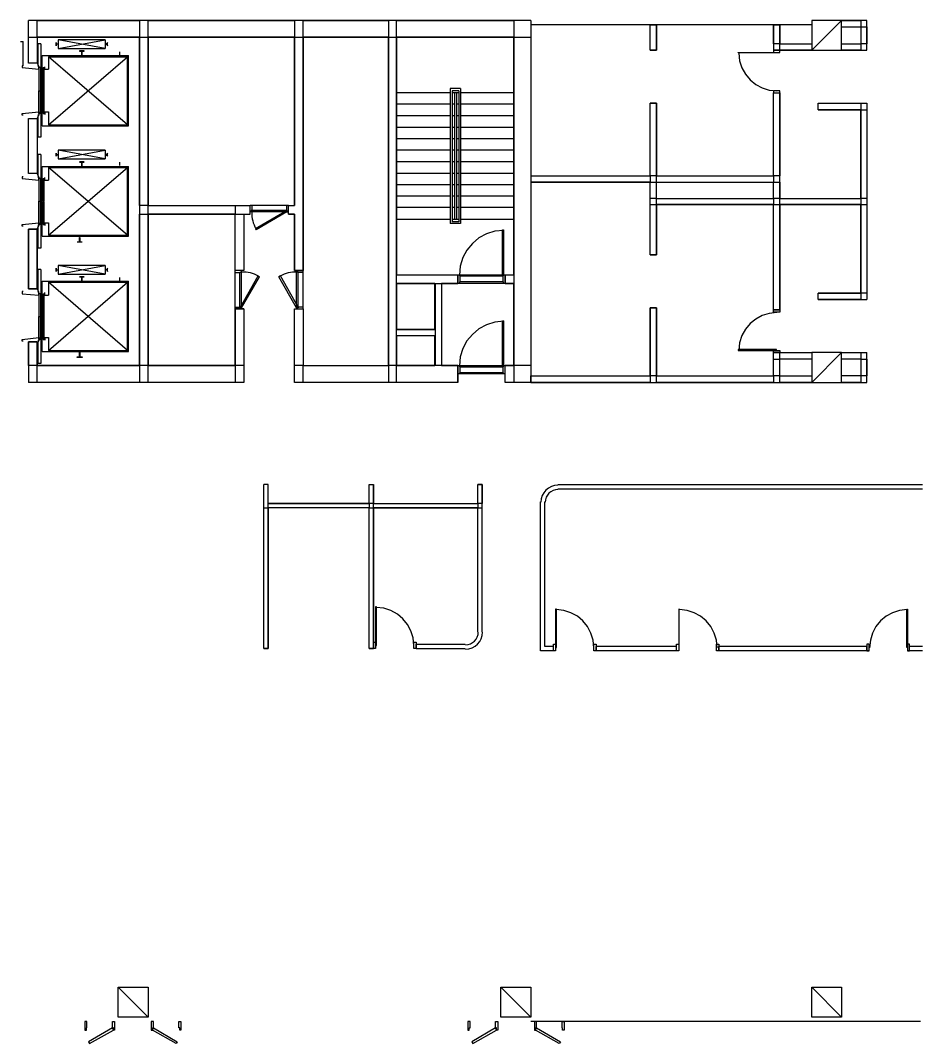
# Model space of a CAD drawing. Header units: millimetres. Extents: x -1062 to 473405, y -148599 to 38948.
# Drawn here: x 168830 to 190016, y -98599 to -74580 of the extents above; entities that cross this region are included whole.
import ezdxf

# ---------------------------------------------------------------- set-up
doc = ezdxf.new("R2010")
doc.units = ezdxf.units.MM
for name, color, linetype in [('COLUMN', 1, 'Continuous'), ('CORE_REF', 8, 'Continuous'), ('DOOR', 3, 'Continuous'), ('WALL', 7, 'Continuous'), ('WINDOW', 4, 'Continuous')]:
    doc.layers.add(name, color=color, linetype=linetype)

msp = doc.modelspace()

# ---------------------------------------------------------------- linework, layer by layer
at = {"layer": 'COLUMN'}
for p, q in [((187413.4, -75279), (188111.6, -74580.5)), ((188111.6, -74580.5), (187413.4, -74580.5)), ((187413.4, -74580.5), (187413.4, -75279)), ((188111.6, -75279), (188111.6, -74580.5)), ((187413.4, -75279), (188111.6, -75279)), ((187413.4, -83077.6), (188111.6, -82379.1)), ((188111.6, -82379.1), (187413.4, -82379.1)), ((187413.4, -82379.1), (187413.4, -83077.6)), ((188111.6, -83077.6), (188111.6, -82379.1)), ((187413.4, -83077.6), (188111.6, -83077.6)), ((171826.2, -97976.3), (171128, -97277.7)), ((171128, -97277.7), (171826.2, -97277.7)), ((171128, -97976.3), (171128, -97277.7)), ((171826.2, -97277.7), (171826.2, -97976.3)), ((180813, -97976.3), (180114.8, -97277.7)), ((180114.8, -97277.7), (180813, -97277.7)), ((180114.8, -97976.3), (180114.8, -97277.7)), ((180813, -97277.7), (180813, -97976.3)), ((188111.6, -97976.3), (187413.4, -97277.7)), ((187413.4, -97277.7), (188111.6, -97277.7)), ((187413.4, -97976.3), (187413.4, -97277.7)), ((188111.6, -97277.7), (188111.6, -97976.3)), ((171826.2, -97976.3), (171128, -97976.3)), ((180813, -97976.3), (180114.8, -97976.3)), ((188111.6, -97976.3), (187413.4, -97976.3))]:
    msp.add_line(p, q, dxfattribs=at)
at = {"layer": 'CORE_REF'}
for p, q in [((169312.9, -75126.6), (169224, -75126.6)), ((169249.4, -75634.7), (169249.4, -75126.6)), ((169312.9, -75126.6), (169312.9, -77323.9)), ((169668.3, -75177.4), (169668.3, -75101.2)), ((169668.3, -75101.2), (169668.3, -75126.6)), ((169668.3, -75126.6), (169693.7, -75126.6)), ((169693.7, -75139.3), (169668.3, -75139.3)), ((169668.3, -75139.3), (169668.3, -75177.4)), ((169693.7, -75126.6), (169719.1, -75126.6)), ((169719.1, -75139.3), (169693.7, -75139.3)), ((169719.1, -75240.9), (170823.4, -75037.7)), ((170823.4, -75037.7), (169719.1, -75037.7)), ((169719.1, -75037.7), (169719.1, -75240.9)), ((170823.4, -75240.9), (169719.1, -75037.7)), ((169719.1, -75126.6), (169719.1, -75139.3)), ((170823.4, -75037.7), (170823.4, -75240.9)), ((170848.8, -75126.6), (170823.4, -75126.6)), ((170823.4, -75126.6), (170823.4, -75139.3)), ((170823.4, -75139.3), (170848.8, -75139.3)), ((170861.5, -75126.6), (170848.8, -75126.6)), ((170848.8, -75139.3), (170861.5, -75139.3)), ((170874.2, -75101.2), (170861.5, -75126.6)), ((170861.5, -75139.3), (170874.2, -75177.4)), ((170874.2, -75177.4), (170874.2, -75101.2)), ((169338.3, -75406.1), (171369.2, -75406.1)), ((169338.3, -77057.2), (169338.3, -75406.1)), ((169719.1, -75240.9), (170823.4, -75240.9)), ((170328.3, -75291.7), (170214.1, -75291.7)), ((170214.1, -75291.7), (170214.1, -75304.4)), ((170214.1, -75304.4), (170264.9, -75304.4)), ((170264.9, -75304.4), (170264.9, -75342.5)), ((170264.9, -75342.5), (170264.9, -75406.1)), ((170264.9, -75406.1), (170277.6, -75406.1)), ((170277.6, -75342.5), (170277.6, -75304.4)), ((170277.6, -75304.4), (170328.3, -75304.4)), ((170277.6, -75406.1), (170277.6, -75342.5)), ((170328.3, -75304.4), (170328.3, -75291.7)), ((171153.4, -75317.1), (171153.4, -75393.3)), ((171369.2, -77057.2), (171369.2, -75406.1)), ((168894, -75647.4), (168868.6, -75647.4)), ((168868.6, -75647.4), (168868.6, -75685.5)), ((169224, -75583.9), (169262.1, -75660.1)), ((169490.6, -75431.5), (171343.8, -75431.5)), ((169490.6, -75431.5), (169490.6, -75723.6)), ((169490.6, -77031.8), (171343.8, -75431.5)), ((171343.8, -77031.8), (169490.6, -75431.5)), ((171343.8, -77031.8), (171343.8, -75431.5)), ((168868.6, -75685.5), (169262.1, -75723.6)), ((169262.1, -75660.1), (169236.7, -75660.1)), ((169262.1, -75723.6), (169262.1, -75660.1)), ((169262.1, -75685.5), (169262.1, -76231.6)), ((169300.2, -75685.5), (169262.1, -75685.5)), ((169300.2, -75685.5), (169300.2, -76231.6)), ((169363.7, -76231.6), (169363.7, -75685.5)), ((169363.7, -75685.5), (169389, -75685.5)), ((169389, -76231.6), (169389, -75685.5)), ((169401.7, -75723.6), (169401.7, -75672.8)), ((169401.7, -75723.6), (169490.6, -75723.6)), ((169262.1, -76765.1), (169262.1, -76231.6)), ((169262.1, -76231.6), (169300.2, -76231.6)), ((169300.2, -76765.1), (169300.2, -76231.6)), ((169363.7, -76765.1), (169363.7, -76231.6)), ((169363.7, -76231.6), (169389, -76231.6)), ((169389, -76765.1), (169389, -76231.6)), ((178921.7, -76282.4), (177665, -76282.4)), ((179162.8, -76180.8), (178921.7, -76180.8)), ((178921.7, -76180.8), (178921.7, -79343.5)), ((179124.8, -76231.6), (178972.4, -76231.6)), ((178972.4, -76231.6), (178972.4, -79305.3)), ((179124.8, -76282.4), (178972.4, -76282.4)), ((179023.2, -76282.4), (179023.2, -79254.5)), ((179074, -76282.4), (179074, -79254.5)), ((179124.8, -76282.4), (179112.1, -76282.4)), ((179124.8, -76231.6), (179124.8, -79305.3)), ((179162.8, -76180.8), (179162.8, -79343.5)), ((180419.5, -76282.4), (179162.8, -76282.4)), ((178921.7, -76549.2), (177665, -76549.2)), ((179023.2, -76549.2), (178972.4, -76549.2)), ((179124.8, -76549.2), (179074, -76549.2)), ((180419.5, -76549.2), (179162.8, -76549.2)), ((168868.6, -76765.1), (169262.1, -76727)), ((168868.6, -76803.2), (168868.6, -76765.1)), ((168894, -76803.2), (168868.6, -76803.2)), ((169224, -76879.4), (169262.1, -76803.2)), ((169262.1, -76803.2), (169236.7, -76803.2)), ((169249.4, -77323.9), (169249.4, -76815.9)), ((169262.1, -76727), (169262.1, -76803.2)), ((169300.2, -76765.1), (169262.1, -76765.1)), ((169363.7, -76765.1), (169389, -76765.1)), ((169401.7, -76727), (169401.7, -76790.5)), ((169401.7, -76727), (169490.6, -76727)), ((169490.6, -76727), (169490.6, -77031.8)), ((178921.7, -76815.9), (177665, -76815.9)), ((179023.2, -76815.9), (178972.4, -76815.9)), ((179124.8, -76815.9), (179074, -76815.9)), ((180419.5, -76815.9), (179162.8, -76815.9)), ((169338.3, -77057.2), (171369.2, -77057.2)), ((169490.6, -77031.8), (171343.8, -77031.8)), ((178921.7, -77095.3), (177665, -77095.3)), ((179023.2, -77095.3), (178972.4, -77095.3)), ((179124.8, -77095.3), (179074, -77095.3)), ((180419.5, -77095.3), (179162.8, -77095.3)), ((169312.9, -77323.9), (169224, -77323.9)), ((178921.7, -77362.1), (177665, -77362.1)), ((179023.2, -77362.1), (178972.4, -77362.1)), ((179124.8, -77362.1), (179074, -77362.1)), ((180419.5, -77362.1), (179162.8, -77362.1)), ((169312.9, -77730.4), (169224, -77730.4)), ((169249.4, -78238.4), (169249.4, -77730.4)), ((169312.9, -77730.4), (169312.9, -79927.7)), ((169668.3, -77768.5), (169668.3, -77692.3)), ((169668.3, -77692.3), (169668.3, -77730.4)), ((169668.3, -77730.4), (169693.7, -77730.4)), ((169693.7, -77743.1), (169668.3, -77743.1)), ((169668.3, -77743.1), (169668.3, -77768.5)), ((169693.7, -77730.4), (169719.1, -77730.4)), ((169719.1, -77743.1), (169693.7, -77743.1)), ((169719.1, -77832), (170823.4, -77628.8)), ((170823.4, -77628.8), (169719.1, -77628.8)), ((169719.1, -77628.8), (169719.1, -77832)), ((170823.4, -77832), (169719.1, -77628.8)), ((169719.1, -77730.4), (169719.1, -77743.1)), ((170823.4, -77628.8), (170823.4, -77832)), ((170848.8, -77730.4), (170823.4, -77730.4)), ((170823.4, -77730.4), (170823.4, -77743.1)), ((170823.4, -77743.1), (170848.8, -77743.1)), ((170861.5, -77730.4), (170848.8, -77730.4)), ((170848.8, -77743.1), (170861.5, -77743.1)), ((170874.2, -77692.3), (170861.5, -77730.4)), ((170861.5, -77743.1), (170874.2, -77768.5)), ((170874.2, -77768.5), (170874.2, -77692.3)), ((178921.7, -77628.8), (177665, -77628.8)), ((179023.2, -77628.8), (178972.4, -77628.8)), ((179124.8, -77628.8), (179074, -77628.8)), ((180419.5, -77628.8), (179162.8, -77628.8)), ((169338.3, -78009.8), (171369.2, -78009.8)), ((169338.3, -79648.3), (169338.3, -78009.8)), ((169490.6, -78035.2), (171343.8, -78035.2)), ((169490.6, -78035.2), (169490.6, -78327.3)), ((169490.6, -79622.9), (171343.8, -78035.2)), ((171343.8, -79622.9), (169490.6, -78035.2)), ((169719.1, -77832), (170823.4, -77832)), ((170328.3, -77895.5), (170214.1, -77895.5)), ((170214.1, -77908.2), (170264.9, -77908.2)), ((170264.9, -77908.2), (170264.9, -77946.3)), ((170264.9, -77946.3), (170264.9, -78009.8)), ((170264.9, -78009.8), (170277.6, -78009.8)), ((170277.6, -77946.3), (170277.6, -77908.2)), ((170277.6, -77908.2), (170328.3, -77908.2)), ((170277.6, -78009.8), (170277.6, -77946.3)), ((171153.4, -77908.2), (171153.4, -77984.4)), ((171343.8, -79622.9), (171343.8, -78035.2)), ((171369.2, -79648.3), (171369.2, -78009.8)), ((178921.7, -77895.5), (177665, -77895.5)), ((179023.2, -77895.5), (178972.4, -77895.5)), ((179124.8, -77895.5), (179074, -77895.5)), ((180419.5, -77895.5), (179162.8, -77895.5)), ((168894, -78251.1), (168868.6, -78251.1)), ((168868.6, -78251.1), (168868.6, -78289.2)), ((168868.6, -78289.2), (169262.1, -78327.3)), ((169224, -78174.9), (169262.1, -78263.8)), ((169262.1, -78263.8), (169236.7, -78263.8)), ((169262.1, -78327.3), (169262.1, -78263.8)), ((169262.1, -78289.2), (169262.1, -78822.7)), ((169300.2, -78289.2), (169262.1, -78289.2)), ((169300.2, -78289.2), (169300.2, -78822.7)), ((169363.7, -78822.7), (169363.7, -78289.2)), ((169363.7, -78289.2), (169389, -78289.2)), ((169389, -78822.7), (169389, -78289.2)), ((169401.7, -78327.3), (169401.7, -78263.8)), ((178921.7, -78174.9), (177665, -78174.9)), ((179023.2, -78174.9), (178972.4, -78174.9)), ((179124.8, -78174.9), (179074, -78174.9)), ((180419.5, -78174.9), (179162.8, -78174.9)), ((169401.7, -78327.3), (169490.6, -78327.3)), ((178921.7, -78441.7), (177665, -78441.7)), ((179023.2, -78441.7), (178972.4, -78441.7)), ((179124.8, -78441.7), (179074, -78441.7)), ((180419.5, -78441.7), (179162.8, -78441.7)), ((178921.7, -78708.4), (177665, -78708.4)), ((179023.2, -78708.4), (178972.4, -78708.4)), ((179124.8, -78708.4), (179074, -78708.4)), ((180419.5, -78708.4), (179162.8, -78708.4)), ((169262.1, -79368.9), (169262.1, -78822.7)), ((169262.1, -78822.7), (169300.2, -78822.7)), ((169300.2, -79368.9), (169300.2, -78822.7)), ((169389, -78822.7), (169363.7, -78822.7)), ((169363.7, -79368.9), (169363.7, -78835.4)), ((169389, -78835.4), (169363.7, -78835.4)), ((169389, -79368.9), (169389, -78835.4)), ((178921.7, -78975.1), (177665, -78975.1)), ((179023.2, -78975.1), (178972.4, -78975.1)), ((179124.8, -78975.1), (179074, -78975.1)), ((180419.5, -78975.1), (179162.8, -78975.1)), ((178921.7, -79254.5), (177665, -79254.5)), ((179023.2, -79254.5), (178972.4, -79254.5)), ((179124.8, -79254.5), (179023.2, -79254.5)), ((179124.8, -79254.5), (179112.1, -79254.5)), ((180419.5, -79254.5), (179162.8, -79254.5)), ((168868.6, -79368.9), (169262.1, -79330.8)), ((168868.6, -79407), (168868.6, -79368.9)), ((168894, -79407), (168868.6, -79407)), ((169224, -79483.2), (169262.1, -79394.3)), ((169262.1, -79394.3), (169236.7, -79394.3)), ((169249.4, -79927.7), (169249.4, -79419.7)), ((169262.1, -79330.8), (169262.1, -79394.3)), ((169300.2, -79368.9), (169262.1, -79368.9)), ((169363.7, -79368.9), (169389, -79368.9)), ((169401.7, -79330.8), (169401.7, -79394.3)), ((169401.7, -79330.8), (169490.6, -79330.8)), ((169490.6, -79330.8), (169490.6, -79622.9)), ((179162.8, -79343.5), (178921.7, -79343.5)), ((179124.8, -79305.3), (178972.4, -79305.3)), ((169338.3, -79648.3), (171369.2, -79648.3)), ((169490.6, -79622.9), (171343.8, -79622.9)), ((170214.1, -79737.2), (170214.1, -79673.7)), ((170214.1, -79673.7), (170226.8, -79673.7)), ((170214.1, -79775.3), (170214.1, -79737.2)), ((170226.8, -79673.7), (170226.8, -79737.2)), ((170226.8, -79737.2), (170226.8, -79775.3)), ((169312.9, -79927.7), (169224, -79927.7)), ((170163.3, -79775.3), (170214.1, -79775.3)), ((170277.6, -79788), (170163.3, -79788)), ((170226.8, -79775.3), (170277.6, -79775.3)), ((169312.9, -80423.1), (169224, -80423.1)), ((169249.4, -80943.8), (169249.4, -80423.1)), ((169312.9, -80423.1), (169312.9, -82633.1)), ((169668.3, -80473.9), (169668.3, -80397.7)), ((169668.3, -80397.7), (169668.3, -80423.1)), ((169668.3, -80423.1), (169668.3, -80435.8)), ((169668.3, -80435.8), (169693.7, -80435.8)), ((169668.3, -80435.8), (169668.3, -80473.9)), ((169693.7, -80435.8), (169719.1, -80435.8)), ((169719.1, -80537.4), (170823.4, -80334.2)), ((170823.4, -80334.2), (169719.1, -80334.2)), ((169719.1, -80334.2), (169719.1, -80537.4)), ((170823.4, -80537.4), (169719.1, -80334.2)), ((170823.4, -80334.2), (170823.4, -80537.4)), ((170848.8, -80435.8), (170823.4, -80435.8)), ((170861.5, -80435.8), (170848.8, -80435.8)), ((170874.2, -80397.7), (170861.5, -80423.1)), ((170861.5, -80423.1), (170861.5, -80435.8)), ((170861.5, -80435.8), (170874.2, -80473.9)), ((170874.2, -80473.9), (170874.2, -80397.7)), ((169719.1, -80537.4), (170823.4, -80537.4)), ((170214.1, -80600.9), (170264.9, -80600.9)), ((170328.3, -80600.9), (170214.1, -80600.9)), ((170264.9, -80600.9), (170264.9, -80613.6)), ((170264.9, -80613.6), (170264.9, -80639)), ((170264.9, -80639), (170264.9, -80651.7)), ((170264.9, -80651.7), (170264.9, -80702.5)), ((170277.6, -80613.6), (170277.6, -80600.9)), ((170277.6, -80600.9), (170328.3, -80600.9)), ((170277.6, -80639), (170277.6, -80613.6)), ((170277.6, -80651.7), (170277.6, -80639)), ((170277.6, -80702.5), (170277.6, -80651.7)), ((171153.4, -80613.6), (171153.4, -80689.8)), ((169224, -80880.3), (169262.1, -80956.5)), ((169338.3, -80702.5), (171369.2, -80702.5)), ((169338.3, -82353.7), (169338.3, -80702.5)), ((169490.6, -80727.9), (171343.8, -80727.9)), ((169490.6, -80727.9), (169490.6, -81032.7)), ((169490.6, -82328.3), (171343.8, -80727.9)), ((171343.8, -82328.3), (169490.6, -80727.9)), ((170264.9, -80702.5), (170264.9, -80715.2)), ((170264.9, -80715.2), (170277.6, -80715.2)), ((170277.6, -80715.2), (170277.6, -80702.5)), ((171343.8, -82328.3), (171343.8, -80727.9)), ((171369.2, -82353.7), (171369.2, -80702.5)), ((168894, -80943.8), (168868.6, -80943.8)), ((168868.6, -80943.8), (168868.6, -80994.6)), ((168868.6, -80994.6), (169262.1, -81032.7)), ((169262.1, -80956.5), (169236.7, -80956.5)), ((169262.1, -81032.7), (169262.1, -80956.5)), ((169262.1, -80994.6), (169262.1, -81528.1)), ((169300.2, -80994.6), (169262.1, -80994.6)), ((169300.2, -80994.6), (169300.2, -81528.1)), ((169363.7, -81528.1), (169363.7, -80994.6)), ((169363.7, -80994.6), (169389, -80994.6)), ((169389, -81528.1), (169389, -80994.6)), ((169401.7, -81032.7), (169401.7, -80969.2)), ((169401.7, -81032.7), (169490.6, -81032.7)), ((169262.1, -82074.2), (169262.1, -81528.1)), ((169262.1, -81528.1), (169300.2, -81528.1)), ((169300.2, -82074.2), (169300.2, -81528.1)), ((169363.7, -82074.2), (169363.7, -81528.1)), ((169363.7, -81528.1), (169389, -81528.1)), ((169389, -82074.2), (169389, -81528.1)), ((168868.6, -82074.2), (169262.1, -82023.4)), ((168868.6, -82112.3), (168868.6, -82074.2)), ((168894, -82112.3), (168868.6, -82112.3)), ((169224, -82175.8), (169262.1, -82099.6)), ((169262.1, -82099.6), (169236.7, -82099.6)), ((169249.4, -82633.1), (169249.4, -82125)), ((169262.1, -82023.4), (169262.1, -82099.6)), ((169300.2, -82074.2), (169262.1, -82074.2)), ((169363.7, -82074.2), (169389, -82074.2)), ((169401.7, -82023.4), (169401.7, -82086.9)), ((169401.7, -82023.4), (169490.6, -82023.4)), ((169490.6, -82023.4), (169490.6, -82328.3)), ((169338.3, -82353.7), (171369.2, -82353.7)), ((169490.6, -82328.3), (171343.8, -82328.3)), ((170214.1, -82442.6), (170214.1, -82379.1)), ((170214.1, -82379.1), (170226.8, -82379.1)), ((170226.8, -82379.1), (170226.8, -82442.6)), ((170163.3, -82480.7), (170214.1, -82480.7)), ((170163.3, -82493.4), (170163.3, -82480.7)), ((170277.6, -82493.4), (170163.3, -82493.4)), ((170214.1, -82468), (170214.1, -82442.6)), ((170214.1, -82480.7), (170214.1, -82468)), ((170226.8, -82442.6), (170226.8, -82468)), ((170226.8, -82468), (170226.8, -82480.7)), ((170226.8, -82480.7), (170277.6, -82480.7)), ((170277.6, -82480.7), (170277.6, -82493.4)), ((169312.9, -82633.1), (169224, -82633.1))]:
    msp.add_line(p, q, dxfattribs=at)
at = {"layer": 'DOOR'}
for p, q in [((185687.2, -75342.5), (185687.2, -75329.8)), ((185687.2, -75329.8), (186588.4, -75329.8)), ((186588.4, -75342.5), (185687.2, -75342.5)), ((185699.9, -75346.1), (185719.8, -75525)), ((186664.5, -75279), (186512.2, -75279)), ((186512.2, -75279), (186512.2, -75329.8)), ((186512.2, -75329.8), (186664.5, -75329.8)), ((186588.4, -75329.8), (186588.4, -75342.5)), ((186664.5, -75329.8), (186664.5, -75279)), ((185719.8, -75525), (185773, -75691.4)), ((185773, -75691.4), (185856.1, -75841.9)), ((185856.1, -75841.9), (185965.4, -75972.8)), ((185965.4, -75972.8), (186097.5, -76080.8)), ((186097.5, -76080.8), (186248.8, -76162.3)), ((186248.8, -76162.3), (186415.7, -76213.7)), ((186415.7, -76213.7), (186594.7, -76231.6)), ((186664.5, -76231.6), (186512.2, -76231.6)), ((186512.2, -76231.6), (186512.2, -76282.4)), ((186664.5, -76282.4), (186664.5, -76231.6)), ((174225.2, -79076.7), (174225.2, -78924.3)), ((174263.2, -78924.3), (174225.2, -78924.3)), ((175075.6, -78924.3), (174263.2, -78924.3)), ((174263.2, -78924.3), (174263.2, -79038.6)), ((175126.4, -78924.3), (175075.6, -78924.3)), ((175075.6, -78924.3), (175075.6, -79038.6)), ((175126.4, -79076.7), (175126.4, -78924.3)), ((174250.6, -79076.7), (174225.2, -79076.7)), ((174263.2, -79038.6), (174250.6, -79038.6)), ((174250.6, -79038.6), (174250.6, -79076.7)), ((175075.6, -79038.6), (174250.6, -79038.6)), ((175088.3, -79076.7), (174250.6, -79076.7)), ((174263.6, -79084.3), (174263.7, -79135.3)), ((174263.7, -79135.3), (174267.3, -79186)), ((174267.3, -79186), (174274.3, -79236.1)), ((174274.3, -79236.1), (174284.7, -79285.7)), ((175075.6, -79051.3), (174352.1, -79470.5)), ((175088.3, -79076.7), (174364.8, -79495.9)), ((175075.6, -79038.6), (175088.3, -79038.6)), ((175088.3, -79076.7), (175075.6, -79051.3)), ((175088.3, -79038.6), (175088.3, -79076.7)), ((175088.3, -79076.7), (175126.4, -79076.7)), ((174284.7, -79285.7), (174298.4, -79334.4)), ((174298.4, -79334.4), (174315.4, -79382.1)), ((174315.4, -79382.1), (174335.7, -79428.6)), ((174335.7, -79428.6), (174359.2, -79473.8)), ((174352.1, -79470.5), (174364.8, -79495.9)), ((180152.9, -80550.1), (180152.9, -79495.9)), ((180152.9, -79495.9), (180178.3, -79495.9)), ((180178.3, -79495.9), (180178.3, -80550.1)), ((179599.1, -79687.5), (179444.2, -79815.5)), ((179777, -79590.9), (179599.1, -79687.5)), ((179973.6, -79529.9), (179777, -79590.9)), ((180184.6, -79508.6), (179973.6, -79529.9)), ((179316.3, -79970.6), (179219.7, -80148.6)), ((179444.2, -79815.5), (179316.3, -79970.6)), ((179219.7, -80148.6), (179158.7, -80345.2)), ((174022.1, -80448.5), (173869.8, -80448.5)), ((173869.8, -80499.3), (173869.8, -80448.5)), ((174022.1, -80486.6), (174022.1, -80448.5)), ((175316.8, -80486.6), (175316.8, -80448.5)), ((175316.8, -80448.5), (175469.1, -80448.5)), ((175469.1, -80499.3), (175469.1, -80448.5)), ((179158.7, -80345.2), (179137.5, -80556.4)), ((173869.8, -81312.2), (173869.8, -80499.3)), ((173869.8, -80499.3), (173984, -80499.3)), ((173984, -80499.3), (173984, -80486.6)), ((173984, -80486.6), (174022.1, -80486.6)), ((173984, -81312.2), (173984, -80486.6)), ((173996.7, -81312.2), (174415.6, -80575.5)), ((174022.1, -81324.9), (174022.1, -80486.6)), ((174022.1, -81324.9), (174441, -80600.9)), ((174080.6, -80487.1), (174029.7, -80487)), ((174131.2, -80490.6), (174080.6, -80487.1)), ((174181.4, -80497.6), (174131.2, -80490.6)), ((174230.9, -80508), (174181.4, -80497.6)), ((174279.6, -80521.7), (174230.9, -80508)), ((174327.2, -80538.8), (174279.6, -80521.7)), ((174373.8, -80559.1), (174327.2, -80538.8)), ((174418.9, -80582.6), (174373.8, -80559.1)), ((174415.6, -80575.5), (174441, -80600.9)), ((174936, -80575.5), (174897.9, -80600.9)), ((175316.8, -81324.9), (174897.9, -80600.9)), ((174977.8, -80559.1), (174932.6, -80582.6)), ((175354.9, -81312.2), (174936, -80575.5)), ((175024.3, -80538.8), (174977.8, -80559.1)), ((175072, -80521.7), (175024.3, -80538.8)), ((175120.7, -80508), (175072, -80521.7)), ((175170.2, -80497.6), (175120.7, -80508)), ((175220.3, -80490.6), (175170.2, -80497.6)), ((175271, -80487.1), (175220.3, -80490.6)), ((175321.9, -80487), (175271, -80487.1)), ((175354.9, -80486.6), (175316.8, -80486.6)), ((175316.8, -81324.9), (175316.8, -80486.6)), ((175354.9, -80499.3), (175354.9, -80486.6)), ((175354.9, -81312.2), (175354.9, -80486.6)), ((175469.1, -80499.3), (175354.9, -80499.3)), ((175469.1, -81312.2), (175469.1, -80499.3)), ((179112.1, -80753.3), (179112.1, -80550.1)), ((179112.1, -80550.1), (179137.5, -80550.1)), ((179137.5, -80550.1), (179137.5, -80575.5)), ((179137.5, -80550.1), (180152.9, -80550.1)), ((179137.5, -80575.5), (179150.1, -80575.5)), ((179150.1, -80575.5), (179150.1, -80715.2)), ((179150.1, -80575.5), (180165.6, -80575.5)), ((180178.3, -80550.1), (180152.9, -80550.1)), ((180165.6, -80715.2), (180165.6, -80575.5)), ((180165.6, -80575.5), (180178.3, -80575.5)), ((180178.3, -80575.5), (180178.3, -80550.1)), ((180178.3, -80550.1), (180203.7, -80550.1)), ((180203.7, -80550.1), (180203.7, -80753.3)), ((179137.5, -80753.3), (179112.1, -80753.3)), ((179137.5, -80715.2), (179137.5, -80753.3)), ((179150.1, -80715.2), (179137.5, -80715.2)), ((180178.3, -80753.3), (179137.5, -80753.3)), ((180165.6, -80715.2), (179150.1, -80715.2)), ((180178.3, -80715.2), (180165.6, -80715.2)), ((180178.3, -80753.3), (180178.3, -80715.2)), ((180203.7, -80753.3), (180178.3, -80753.3)), ((173869.8, -81350.3), (173869.8, -81312.2)), ((173869.8, -81312.2), (173984, -81312.2)), ((174022.1, -81350.3), (173869.8, -81350.3)), ((173984, -81312.2), (173984, -81324.9)), ((173984, -81324.9), (174022.1, -81324.9)), ((174022.1, -81324.9), (173996.7, -81312.2)), ((174022.1, -81324.9), (174022.1, -81350.3)), ((175316.8, -81324.9), (175354.9, -81312.2)), ((175354.9, -81324.9), (175316.8, -81324.9)), ((175316.8, -81324.9), (175316.8, -81350.3)), ((175316.8, -81350.3), (175469.1, -81350.3)), ((175469.1, -81312.2), (175354.9, -81312.2)), ((175354.9, -81312.2), (175354.9, -81324.9)), ((175469.1, -81350.3), (175469.1, -81312.2)), ((186512.2, -81426.5), (186512.2, -81375.7)), ((186664.5, -81375.7), (186664.5, -81426.5)), ((180184.6, -81642.4), (179973.6, -81663.7)), ((180152.9, -82683.9), (180152.9, -81629.7)), ((180152.9, -81629.7), (180178.3, -81629.7)), ((180178.3, -81629.7), (180178.3, -82683.9)), ((186097.5, -81590), (185965.4, -81698)), ((186248.8, -81508.5), (186097.5, -81590)), ((186415.7, -81457.1), (186248.8, -81508.5)), ((186594.7, -81439.2), (186415.7, -81457.1)), ((186664.5, -81426.5), (186512.2, -81426.5)), ((179599.1, -81821.3), (179444.2, -81949.3)), ((179777, -81724.7), (179599.1, -81821.3)), ((179973.6, -81663.7), (179777, -81724.7)), ((185856.1, -81828.9), (185773, -81979.4)), ((185965.4, -81698), (185856.1, -81828.9)), ((179316.3, -82104.4), (179219.7, -82282.4)), ((179444.2, -81949.3), (179316.3, -82104.4)), ((185773, -81979.4), (185719.8, -82145.8)), ((179219.7, -82282.4), (179158.7, -82479.1)), ((186588.4, -82302.9), (185687.2, -82302.9)), ((185687.2, -82302.9), (185687.2, -82328.3)), ((185687.2, -82328.3), (186588.4, -82328.3)), ((185719.8, -82145.8), (185699.9, -82324.7)), ((186512.2, -82379.1), (186512.2, -82328.3)), ((186512.2, -82328.3), (186664.5, -82328.3)), ((186664.5, -82379.1), (186512.2, -82379.1)), ((186588.4, -82328.3), (186588.4, -82302.9)), ((186664.5, -82328.3), (186664.5, -82379.1)), ((179158.7, -82479.1), (179137.5, -82690.2)), ((179112.1, -82874.4), (179112.1, -82683.9)), ((179112.1, -82683.9), (179137.5, -82683.9)), ((179137.5, -82683.9), (179137.5, -82709.3)), ((179137.5, -82683.9), (180152.9, -82683.9)), ((179137.5, -82709.3), (179150.1, -82709.3)), ((179137.5, -82849), (179137.5, -82874.4)), ((179150.1, -82849), (179137.5, -82849)), ((179150.1, -82709.3), (179150.1, -82849)), ((179150.1, -82709.3), (180165.6, -82709.3)), ((180165.6, -82849), (179150.1, -82849)), ((180178.3, -82683.9), (180152.9, -82683.9)), ((180165.6, -82849), (180165.6, -82709.3)), ((180165.6, -82709.3), (180178.3, -82709.3)), ((180178.3, -82849), (180165.6, -82849)), ((180178.3, -82709.3), (180178.3, -82683.9)), ((180178.3, -82683.9), (180203.7, -82683.9)), ((180178.3, -82874.4), (180178.3, -82849)), ((180203.7, -82683.9), (180203.7, -82874.4)), ((179137.5, -82874.4), (179112.1, -82874.4)), ((180178.3, -82874.4), (179137.5, -82874.4)), ((180203.7, -82874.4), (180178.3, -82874.4)), ((177195.4, -88348.7), (177170, -88348.7)), ((177170, -88348.7), (177170, -89250.5)), ((177365, -88381.3), (177186.2, -88361.4)), ((177195.4, -89250.5), (177195.4, -88348.7)), ((177531.4, -88434.6), (177365, -88381.3)), ((177681.7, -88517.7), (177531.4, -88434.6)), ((177812.6, -88627.1), (177681.7, -88517.7)), ((181422.2, -88399.5), (181396.8, -88399.5)), ((181396.8, -88399.5), (181396.8, -89301.3)), ((181591.9, -88432.1), (181413.1, -88412.2)), ((181422.2, -89301.3), (181422.2, -88399.5)), ((181758.2, -88485.4), (181591.9, -88432.1)), ((181908.6, -88568.5), (181758.2, -88485.4)), ((182039.4, -88677.9), (181908.6, -88568.5)), ((184303.6, -88399.5), (184290.9, -88399.5)), ((184290.9, -88399.5), (184290.9, -89301.3)), ((184303.6, -89301.3), (184303.6, -88399.5)), ((184485.9, -88432.1), (184307.1, -88412.2)), ((184652.3, -88485.4), (184485.9, -88432.1)), ((184802.6, -88568.5), (184652.3, -88485.4)), ((184933.5, -88677.9), (184802.6, -88568.5)), ((189161.1, -88568.5), (189030.2, -88677.9)), ((189311.5, -88485.4), (189161.1, -88568.5)), ((189477.8, -88432.1), (189311.5, -88485.4)), ((189656.6, -88412.2), (189477.8, -88432.1)), ((189647.4, -89301.3), (189647.4, -88399.5)), ((189647.4, -88399.5), (189660.1, -88399.5)), ((189660.1, -88399.5), (189660.1, -89301.3)), ((177920.5, -88759.3), (177812.6, -88627.1)), ((178001.9, -88910.7), (177920.5, -88759.3)), ((182147.3, -88810.1), (182039.4, -88677.9)), ((182228.7, -88961.5), (182147.3, -88810.1)), ((185041.4, -88810.1), (184933.5, -88677.9)), ((185122.8, -88961.5), (185041.4, -88810.1)), ((188922.3, -88810.1), (188840.9, -88961.5)), ((189030.2, -88677.9), (188922.3, -88810.1)), ((178053.3, -89077.7), (178001.9, -88910.7)), ((178071.2, -89256.8), (178053.3, -89077.7)), ((182280.1, -89128.5), (182228.7, -88961.5)), ((185174.2, -89128.5), (185122.8, -88961.5)), ((188840.9, -88961.5), (188789.5, -89128.5)), ((177119.2, -89326.7), (177119.2, -89174.3)), ((177119.2, -89174.3), (177170, -89174.3)), ((177170, -89326.7), (177119.2, -89326.7)), ((177170, -89174.3), (177170, -89326.7)), ((177170, -89250.5), (177195.4, -89250.5)), ((178071.2, -89326.7), (178071.2, -89174.3)), ((178071.2, -89174.3), (178122, -89174.3)), ((178122, -89326.7), (178071.2, -89326.7)), ((178122, -89174.3), (178122, -89326.7)), ((181346.1, -89377.5), (181346.1, -89225.1)), ((181346.1, -89225.1), (181396.8, -89225.1)), ((181396.8, -89225.1), (181396.8, -89377.5)), ((181396.8, -89301.3), (181422.2, -89301.3)), ((182298.1, -89307.6), (182280.1, -89128.5)), ((182298.1, -89377.5), (182298.1, -89225.1)), ((182298.1, -89225.1), (182348.8, -89225.1)), ((182348.8, -89225.1), (182348.8, -89377.5)), ((184240.1, -89377.5), (184240.1, -89225.1)), ((184240.1, -89225.1), (184290.9, -89225.1)), ((184290.9, -89225.1), (184290.9, -89377.5)), ((184290.9, -89301.3), (184303.6, -89301.3)), ((185192.1, -89307.6), (185174.2, -89128.5)), ((185179.4, -89377.5), (185179.4, -89225.1)), ((185179.4, -89225.1), (185230.2, -89225.1)), ((185230.2, -89225.1), (185230.2, -89377.5)), ((188758.9, -89225.1), (188708.1, -89225.1)), ((188708.1, -89225.1), (188708.1, -89377.5)), ((188758.9, -89377.5), (188758.9, -89225.1)), ((188789.5, -89128.5), (188771.6, -89307.6)), ((189660.1, -89301.3), (189647.4, -89301.3)), ((189710.9, -89225.1), (189660.1, -89225.1)), ((189660.1, -89225.1), (189660.1, -89377.5)), ((189710.9, -89377.5), (189710.9, -89225.1)), ((181396.8, -89377.5), (181346.1, -89377.5)), ((182348.8, -89377.5), (182298.1, -89377.5)), ((184290.9, -89377.5), (184240.1, -89377.5)), ((185230.2, -89377.5), (185179.4, -89377.5)), ((188708.1, -89377.5), (188758.9, -89377.5)), ((189660.1, -89377.5), (189710.9, -89377.5))]:
    msp.add_line(p, q, dxfattribs=at)
at = {"layer": 'WALL'}
for p, q in [((180813, -74580.5), (169020.9, -74580.5)), ((169020.9, -75583.9), (169020.9, -74580.5)), ((180813, -74580.5), (180813, -83077.6)), ((187413.4, -74682.1), (180813, -74682.1)), ((183618.2, -75279), (183618.2, -74682.1)), ((183770.5, -75279), (183770.5, -74682.1)), ((186512.2, -74682.1), (186512.2, -75279)), ((186664.5, -75126.6), (186664.5, -74682.1)), ((188708.1, -74580.5), (188111.6, -74580.5)), ((188708.1, -75279), (188708.1, -74580.5)), ((188111.6, -74732.9), (188568.5, -74732.9)), ((188568.5, -74732.9), (188568.5, -75126.6)), ((168830.5, -75075.8), (168894, -75075.8)), ((168894, -75647.4), (168894, -75075.8)), ((169224, -74974.2), (171623.1, -74974.2)), ((169224, -74974.2), (169224, -75583.9)), ((171623.1, -74974.2), (171623.1, -82683.9)), ((171826.2, -74974.2), (175266, -74974.2)), ((171826.2, -78924.3), (171826.2, -74974.2)), ((175266, -74974.2), (175266, -78924.3)), ((175469.1, -74974.2), (177474.6, -74974.2)), ((175469.1, -80448.5), (175469.1, -74974.2)), ((177474.6, -74974.2), (177474.6, -82683.9)), ((177665, -74974.2), (180419.5, -74974.2)), ((177665, -80550.1), (177665, -74974.2)), ((180419.5, -74974.2), (180419.5, -82683.9)), ((186664.5, -75126.6), (187413.4, -75126.6)), ((188111.6, -75126.6), (188568.5, -75126.6)), ((183618.2, -75279), (183770.5, -75279)), ((186512.2, -75279), (187413.4, -75279)), ((188111.6, -75279), (188708.1, -75279)), ((169224, -75583.9), (169020.9, -75583.9)), ((186512.2, -78225.7), (186512.2, -76282.4)), ((186512.2, -76282.4), (186664.5, -76282.4)), ((186664.5, -78759.2), (186664.5, -76282.4)), ((183618.2, -78225.7), (183618.2, -76523.8)), ((183770.5, -76523.8), (183618.2, -76523.8)), ((183770.5, -78225.7), (183770.5, -76523.8)), ((187565.8, -76523.8), (188708.1, -76523.8)), ((187565.8, -76676.2), (187565.8, -76523.8)), ((188708.1, -76523.8), (188708.1, -81134.3)), ((187565.8, -76676.2), (188568.5, -76676.2)), ((188568.5, -76676.2), (188568.5, -78759.2)), ((169020.9, -78174.9), (169020.9, -76879.4)), ((169020.9, -76879.4), (169224, -76879.4)), ((169224, -76879.4), (169224, -78174.9)), ((169224, -78174.9), (169020.9, -78174.9)), ((180813, -78225.7), (183618.2, -78225.7)), ((183770.5, -78225.7), (186512.2, -78225.7)), ((180813, -78378.2), (183618.2, -78378.2)), ((183618.2, -80080.1), (183618.2, -78378.2)), ((183770.5, -78759.2), (183770.5, -78378.2)), ((183770.5, -78378.2), (186512.2, -78378.2)), ((186512.2, -78759.2), (186512.2, -78378.2)), ((183770.5, -78759.2), (186512.2, -78759.2)), ((186664.5, -78759.2), (188568.5, -78759.2)), ((171826.2, -78924.3), (174225.2, -78924.3)), ((174225.2, -79127.5), (174225.2, -78924.3)), ((175126.4, -78924.3), (175266, -78924.3)), ((175126.4, -79127.5), (175126.4, -78924.3)), ((183770.5, -80080.1), (183770.5, -78898.9)), ((183770.5, -78898.9), (186512.2, -78898.9)), ((186512.2, -81375.7), (186512.2, -78898.9)), ((186664.5, -78898.9), (188568.5, -78898.9)), ((186664.5, -81375.7), (186664.5, -78898.9)), ((188568.5, -78898.9), (188568.5, -80981.9)), ((171826.2, -82683.9), (171826.2, -79127.5)), ((171826.2, -79127.5), (173869.8, -79127.5)), ((173869.8, -80448.5), (173869.8, -79127.5)), ((174072.9, -79127.5), (174225.2, -79127.5)), ((174072.9, -79127.5), (174072.9, -80448.5)), ((175126.4, -79127.5), (175266, -79127.5)), ((175266, -79127.5), (175266, -80448.5)), ((169224, -79483.2), (169020.9, -79483.2)), ((169020.9, -79483.2), (169020.9, -80880.3)), ((169224, -80880.3), (169224, -79483.2)), ((183618.2, -80080.1), (183770.5, -80080.1)), ((174072.9, -80448.5), (173869.8, -80448.5)), ((175266, -80448.5), (175469.1, -80448.5)), ((177665, -82683.9), (177665, -80550.1)), ((177665, -80550.1), (179099.4, -80550.1)), ((179099.4, -80753.3), (179099.4, -80550.1)), ((180216.4, -80550.1), (180419.5, -80550.1)), ((180216.4, -80550.1), (180216.4, -80753.3)), ((180419.5, -80550.1), (180419.5, -82683.9)), ((169020.9, -80880.3), (169224, -80880.3)), ((177665, -80753.3), (179099.4, -80753.3)), ((178566.3, -80753.3), (178566.3, -82683.9)), ((178718.6, -80753.3), (178718.6, -82683.9)), ((180216.4, -80753.3), (180419.5, -80753.3)), ((188568.5, -80981.9), (187565.8, -80981.9)), ((187565.8, -81134.3), (187565.8, -80981.9)), ((187565.8, -81134.3), (188708.1, -81134.3)), ((174072.9, -81350.3), (173869.8, -81350.3)), ((173869.8, -81350.3), (173869.8, -82683.9)), ((174072.9, -81350.3), (174072.9, -83077.6)), ((175266, -83077.6), (175266, -81350.3)), ((175266, -81350.3), (175469.1, -81350.3)), ((175469.1, -81350.3), (175469.1, -82683.9)), ((183770.5, -81324.9), (183618.2, -81324.9)), ((183618.2, -81324.9), (183618.2, -82925.2)), ((183770.5, -82925.2), (183770.5, -81324.9)), ((186512.2, -81375.7), (186664.5, -81375.7)), ((178566.3, -81832.9), (177665, -81832.9)), ((169224, -82125), (169020.9, -82125)), ((169020.9, -82125), (169020.9, -83077.6)), ((169224, -82683.9), (169224, -82125)), ((178566.3, -81985.3), (177665, -81985.3)), ((186512.2, -82925.2), (186512.2, -82379.1)), ((186512.2, -82379.1), (187413.4, -82379.1)), ((188111.6, -82379.1), (188708.1, -82379.1)), ((188708.1, -83077.6), (188708.1, -82379.1)), ((186664.5, -82925.2), (186664.5, -82531.5)), ((187413.4, -82531.5), (186664.5, -82531.5)), ((188568.5, -82531.5), (188111.6, -82531.5)), ((188568.5, -82531.5), (188568.5, -82925.2)), ((171623.1, -82683.9), (169224, -82683.9)), ((171521.5, -82683.9), (171623.1, -82683.9)), ((173869.8, -82683.9), (171826.2, -82683.9)), ((175469.1, -82683.9), (177474.6, -82683.9)), ((179099.4, -82683.9), (177665, -82683.9)), ((179099.4, -83077.6), (179099.4, -82683.9)), ((180419.5, -82683.9), (180216.4, -82683.9)), ((180216.4, -83077.6), (180216.4, -82683.9)), ((174072.9, -83077.6), (169020.9, -83077.6)), ((179099.4, -83077.6), (175266, -83077.6)), ((180813, -83077.6), (180216.4, -83077.6)), ((180813, -82925.2), (183618.2, -82925.2)), ((180813, -83077.6), (187413.4, -83077.6)), ((183770.5, -82925.2), (186512.2, -82925.2)), ((186664.5, -82925.2), (187413.4, -82925.2)), ((188568.5, -82925.2), (188111.6, -82925.2)), ((188111.6, -83077.6), (188708.1, -83077.6)), ((174542.5, -89326.7), (174542.5, -85478.2)), ((174644, -85478.2), (174542.5, -85478.2)), ((174644, -85922.7), (174644, -85478.2)), ((177017.7, -85922.7), (177017.7, -85478.2)), ((177017.7, -85478.2), (177119.2, -85478.2)), ((177119.2, -85922.7), (177119.2, -85478.2)), ((179569, -85922.7), (179569, -85478.2)), ((179670.6, -85478.2), (179569, -85478.2)), ((179670.6, -86024.3), (179670.6, -85478.2)), ((177017.7, -85922.7), (174644, -85922.7)), ((177119.2, -85922.7), (179569, -85922.7)), ((174644, -89326.7), (174644, -86024.3)), ((177017.7, -86024.3), (174644, -86024.3)), ((177017.7, -89326.7), (177017.7, -86024.3)), ((177119.2, -89326.7), (177119.2, -86024.3)), ((177119.2, -86024.3), (179670.6, -86024.3)), ((174542.5, -89326.7), (174644, -89326.7)), ((177017.7, -89326.7), (177119.2, -89326.7))]:
    msp.add_line(p, q, dxfattribs=at)
for points in [[(171623.1, -74974.2), (169224, -74974.2), (169224, -74580.5), (171623.1, -74580.5), (171623.1, -74974.2)], [(175266, -74580.5), (175266, -74974.2), (171826.2, -74974.2), (171826.2, -74580.5), (175266, -74580.5)], [(177474.6, -74580.5), (177474.6, -74974.2), (175469.1, -74974.2), (175469.1, -74580.5), (177474.6, -74580.5)], [(180419.5, -74580.5), (180419.5, -74974.2), (177665, -74974.2), (177665, -74580.5), (180419.5, -74580.5)], [(183620, -75280), (183620, -75279), (183618.2, -75279), (183618.2, -74682.1), (183620, -74682.1), (183620, -74680), (183770, -74680), (183770, -74682.1), (183770.5, -74682.1), (183770.5, -75279), (183770, -75279), (183770, -75280), (183620, -75280)], [(186664.5, -75126.6), (186512.2, -75126.6), (186512.2, -74682.1), (186664.5, -74682.1), (186664.5, -75126.6)], [(188111.6, -74580.5), (188568.5, -74580.5), (188568.5, -74732.9), (188708.1, -74732.9), (188708.1, -75126.6), (188568.5, -75126.6), (188568.5, -75279), (188111.6, -75279), (188111.6, -75126.6), (188111.6, -74732.9), (188111.6, -74580.5)], [(169224, -74974.2), (169224, -75583.9), (169020.9, -75583.9), (169020.9, -74974.2), (169224, -74974.2)], [(171826.2, -74974.2), (171826.2, -78924.3), (171623.1, -78924.3), (171623.1, -74974.2), (171826.2, -74974.2)], [(175126.4, -78924.3), (175266, -78924.3), (175266, -74974.2), (175469.1, -74974.2), (175469.1, -78924.3), (175469.1, -79127.5), (175469.1, -80448.5), (175266, -80448.5), (175266, -79127.5), (175126.4, -79127.5), (175126.4, -78924.3)], [(177474.6, -82683.9), (177474.6, -80550.1), (177474.6, -74974.2), (177665, -74974.2), (177665, -80550), (179100, -80550), (179100, -80755), (178720, -80755), (178720, -82683.9), (179099.4, -82683.9), (179099.4, -83077.6), (177665, -83077.6), (177665, -82683.9), (177474.6, -82683.9)], [(180813, -74974.2), (180813, -78225.7), (183618.2, -78225.7), (183618.2, -78378.2), (180813, -78378.2), (180813, -80550.1), (180813, -82683.9), (180419.5, -82683.9), (180419.5, -80755), (180215, -80755), (180215, -80550), (180419.5, -80550), (180419.5, -74974.2), (180813, -74974.2)], [(187413.4, -75126.6), (187413.4, -75279), (186664.5, -75279), (186664.5, -75126.6), (187413.4, -75126.6)], [(186664.5, -76282.4), (186664.5, -78225.7), (186512.2, -78225.7), (186512.2, -76282.4), (186664.5, -76282.4)], [(183770.5, -76523.8), (183770.5, -78225.7), (183618.2, -78225.7), (183618.2, -76523.8), (183770.5, -76523.8)], [(188568.5, -76523.8), (188568.5, -76676.2), (187565.8, -76676.2), (187565.8, -76523.8), (188568.5, -76523.8)], [(188708.1, -76676.2), (188708.1, -78759.2), (188568.5, -78759.2), (188568.5, -76676.2), (188708.1, -76676.2)], [(169225, -76880), (169225, -78175), (169020, -78175), (169020, -76880), (169020.9, -76880), (169020.9, -76879.4), (169224, -76879.4), (169224, -76880), (169225, -76880)], [(183770.5, -78760), (183770, -78760), (183770, -78759.2), (183618.2, -78759.2), (183618.2, -78378.2), (183770.5, -78378.2), (183770.5, -78225.7), (186512.2, -78225.7), (186512.2, -78378.2), (186664.5, -78378.2), (186664.5, -78759.2), (186512.2, -78759.2), (186512.2, -78898.9), (183770.5, -78898.9), (183770.5, -78760)], [(188568.5, -78759.2), (188568.5, -78898.9), (186664.5, -78898.9), (186664.5, -78759.2), (188568.5, -78759.2)], [(173869.8, -78924.3), (173869.8, -79127.5), (171826.2, -79127.5), (171826.2, -78924.3), (173869.8, -78924.3)], [(183770.5, -78898.9), (183770.5, -80080.1), (183618.2, -80080.1), (183618.2, -78898.9), (183770.5, -78898.9)], [(186664.5, -78898.9), (186664.5, -81375.7), (186512.2, -81375.7), (186512.2, -78898.9), (186664.5, -78898.9)], [(188708.1, -78898.9), (188708.1, -80981.9), (188568.5, -80981.9), (188568.5, -78898.9), (188708.1, -78898.9)], [(171826.2, -79127.5), (171826.2, -82683.9), (171623.1, -82683.9), (171623.1, -79127.5), (171826.2, -79127.5)], [(174072.9, -79127.5), (174072.9, -80448.5), (173869.8, -80448.5), (173869.8, -79127.5), (174072.9, -79127.5)], [(169020, -80880), (169020, -79485), (169020.9, -79485), (169020.9, -79483.2), (169224, -79483.2), (169224, -79485), (169225, -79485), (169225, -80880), (169224, -80880), (169224, -80880.3), (169020.9, -80880.3), (169020.9, -80880), (169020, -80880)], [(178565, -80755), (177665, -80755), (177665, -81832.9), (178565, -81832.9), (178565, -80755)], [(188568.5, -80981.9), (188568.5, -81134.3), (187565.8, -81134.3), (187565.8, -80981.9), (188568.5, -80981.9)], [(174072.9, -81350.3), (174072.9, -82683.9), (173869.8, -82683.9), (173869.8, -81350.3), (174072.9, -81350.3)], [(175469.1, -81350.3), (175469.1, -82683.9), (175266, -82683.9), (175266, -81350.3), (175469.1, -81350.3)], [(183770.5, -81324.9), (183770.5, -82925.2), (183618.2, -82925.2), (183618.2, -81324.9), (183770.5, -81324.9)], [(169224, -82125), (169224, -82683.9), (169020.9, -82683.9), (169020.9, -82125), (169224, -82125)], [(178565, -82683.9), (178565, -81985.3), (177665, -81985.3), (177665, -82683.9), (178565, -82683.9)], [(187413.4, -82379.1), (187413.4, -82531.5), (187413.4, -82925.2), (187413.4, -83077.6), (186664.5, -83077.6), (186664.5, -82925.2), (186512.2, -82925.2), (186512.2, -82531.5), (186664.5, -82531.5), (186664.5, -82379.1), (187413.4, -82379.1)], [(188111.6, -82531.5), (188111.6, -82379.1), (188568.5, -82379.1), (188568.5, -82531.5), (188708.1, -82531.5), (188708.1, -82925.2), (188568.5, -82925.2), (188568.5, -83077.6), (188111.6, -83077.6), (188111.6, -82925.2), (188111.6, -82531.5)], [(171623.1, -82683.9), (171623.1, -83077.6), (169224, -83077.6), (169224, -82683.9), (171623.1, -82683.9)], [(173869.8, -82683.9), (173869.8, -83077.6), (171826.2, -83077.6), (171826.2, -82683.9), (173869.8, -82683.9)], [(177474.6, -82683.9), (177474.6, -83077.6), (175469.1, -83077.6), (175469.1, -82683.9), (177474.6, -82683.9)], [(180419.5, -82683.9), (180419.5, -83077.6), (180216.4, -83077.6), (180216.4, -82683.9), (180419.5, -82683.9)], [(183618.2, -82925.2), (183618.2, -83077.6), (180813, -83077.6), (180813, -82925.2), (183618.2, -82925.2)], [(186512.2, -82925.2), (186512.2, -83077.6), (183770.5, -83077.6), (183770.5, -82925.2), (186512.2, -82925.2)], [(177119.2, -85478.2), (177119.2, -85922.7), (177017.7, -85922.7), (177017.7, -85478.2), (177119.2, -85478.2)], [(179670.6, -85478.2), (179670.6, -85922.7), (179569, -85922.7), (179569, -85478.2), (179670.6, -85478.2)], [(177017.7, -85922.7), (177017.7, -86024.3), (174644, -86024.3), (174644, -85922.7), (177017.7, -85922.7)], [(179569, -85922.7), (179569, -86024.3), (177119.2, -86024.3), (177119.2, -85922.7), (179569, -85922.7)], [(174644, -86024.3), (174644, -89326.7), (174542.5, -89326.7), (174542.5, -86024.3), (174644, -86024.3)], [(177119.2, -86024.3), (177119.2, -89326.7), (177017.7, -89326.7), (177017.7, -86024.3), (177119.2, -86024.3)]]:
    msp.add_lwpolyline(points, close=True, dxfattribs=at)
at = {"layer": 'WINDOW'}
for p, q in [((181373.4, -85499), (181298.3, -85522.3)), ((181454, -85490.9), (181373.4, -85499)), ((181447.6, -85478.2), (190015.5, -85478.2)), ((181085.5, -85735.2), (181062.2, -85810.3)), ((181122.4, -85667.3), (181085.5, -85735.2)), ((181171.2, -85608.1), (181122.4, -85667.3)), ((181230.4, -85559.2), (181171.2, -85608.1)), ((181206.6, -85724.1), (181179.1, -85774.8)), ((181243, -85679.9), (181206.6, -85724.1)), ((181298.3, -85522.3), (181230.4, -85559.2)), ((181287.2, -85643.5), (181243, -85679.9)), ((181337.9, -85615.9), (181287.2, -85643.5)), ((181393.8, -85598.6), (181337.9, -85615.9)), ((181454, -85592.5), (181393.8, -85598.6)), ((181447.6, -85579.8), (190015.5, -85579.8)), ((181041.4, -89377.5), (181041.4, -85884.6)), ((181062.2, -85810.3), (181054.1, -85891)), ((181143, -89275.9), (181143, -85884.6)), ((181161.7, -85830.8), (181155.7, -85891)), ((181179.1, -85774.8), (181161.7, -85830.8)), ((179569, -88932.9), (179569, -86024.3)), ((179670.6, -88932.9), (179670.6, -86024.3)), ((179494.3, -89150.3), (179530.8, -89106.2)), ((179530.8, -89106.2), (179558.3, -89055.5)), ((179558.3, -89055.5), (179575.7, -88999.4)), ((179575.7, -88999.4), (179581.7, -88939.3)), ((179615, -89163), (179651.8, -89095)), ((179651.8, -89095), (179675.1, -89019.9)), ((179675.1, -89019.9), (179683.3, -88939.3)), ((178122, -89225.1), (179277.1, -89225.1)), ((178122, -89326.7), (178122, -89225.1)), ((178122, -89326.7), (179277.1, -89326.7)), ((179283.4, -89237.8), (179343.5, -89231.7)), ((179283.4, -89339.4), (179364, -89331.2)), ((179343.5, -89231.7), (179399.5, -89214.3)), ((179364, -89331.2), (179439.1, -89307.9)), ((179399.5, -89214.3), (179450.2, -89186.8)), ((179439.1, -89307.9), (179507, -89271)), ((179450.2, -89186.8), (179494.3, -89150.3)), ((179507, -89271), (179566.1, -89222.2)), ((179566.1, -89222.2), (179615, -89163)), ((181346.1, -89275.9), (181143, -89275.9)), ((184240.1, -89275.9), (182348.8, -89275.9)), ((182348.8, -89377.5), (182348.8, -89275.9)), ((188708.1, -89275.9), (185230.2, -89275.9)), ((185230.2, -89377.5), (185230.2, -89275.9)), ((188708.1, -89377.5), (188708.1, -89275.9)), ((190015.5, -89275.9), (189710.9, -89275.9)), ((181396.8, -89377.5), (181041.4, -89377.5)), ((184240.1, -89377.5), (182298.1, -89377.5)), ((188758.9, -89377.5), (185230.2, -89377.5)), ((190015.5, -89377.5), (189660.1, -89377.5)), ((170391.8, -98077.9), (170341, -98077.9)), ((170341, -98077.9), (170341, -98281.1)), ((170379.1, -98281.1), (170379.1, -98230.3)), ((170379.1, -98230.3), (170391.8, -98230.3)), ((170391.8, -98230.3), (170391.8, -98077.9)), ((170988.4, -98230.3), (170429.9, -98560.5)), ((170988.4, -98230.3), (170988.4, -98077.9)), ((170988.4, -98077.9), (171039.2, -98077.9)), ((171013.8, -98230.3), (170988.4, -98230.3)), ((171013.8, -98281.1), (170988.4, -98230.3)), ((171013.8, -98281.1), (171013.8, -98230.3)), ((171039.2, -98077.9), (171039.2, -98281.1)), ((171953.1, -98077.9), (171902.3, -98077.9)), ((171902.3, -98077.9), (171902.3, -98281.1)), ((171927.7, -98281.1), (171927.7, -98230.3)), ((171927.7, -98230.3), (171953.1, -98230.3)), ((171927.7, -98281.1), (171953.1, -98230.3)), ((171953.1, -98230.3), (171953.1, -98077.9)), ((171953.1, -98230.3), (172511.6, -98560.5)), ((172549.7, -98230.3), (172549.7, -98077.9)), ((172549.7, -98077.9), (172600.4, -98077.9)), ((172575, -98230.3), (172549.7, -98230.3)), ((172575, -98281.1), (172575, -98230.3)), ((172600.4, -98077.9), (172600.4, -98281.1)), ((179391.3, -98077.9), (179340.5, -98077.9)), ((179340.5, -98077.9), (179340.5, -98281.1)), ((179365.9, -98281.1), (179365.9, -98230.3)), ((179365.9, -98230.3), (179391.3, -98230.3)), ((179391.3, -98230.3), (179391.3, -98077.9)), ((179987.9, -98230.3), (179429.4, -98560.5)), ((179987.9, -98230.3), (179987.9, -98077.9)), ((179987.9, -98077.9), (180038.7, -98077.9)), ((180013.3, -98230.3), (179987.9, -98230.3)), ((180013.3, -98281.1), (179987.9, -98230.3)), ((180013.3, -98281.1), (180013.3, -98230.3)), ((180038.7, -98077.9), (180038.7, -98281.1)), ((189964.8, -98077.9), (180813, -98077.9)), ((180952.6, -98077.9), (180901.8, -98077.9)), ((180901.8, -98077.9), (180901.8, -98281.1)), ((180927.2, -98281.1), (180927.2, -98230.3)), ((180927.2, -98230.3), (180952.6, -98230.3)), ((180927.2, -98281.1), (180952.6, -98230.3)), ((180952.6, -98230.3), (180952.6, -98077.9)), ((180952.6, -98230.3), (181511.1, -98560.5)), ((181549.2, -98230.3), (181549.2, -98077.9)), ((181549.2, -98077.9), (181599.9, -98077.9)), ((181561.9, -98230.3), (181549.2, -98230.3)), ((181561.9, -98281.1), (181561.9, -98230.3)), ((181599.9, -98077.9), (181599.9, -98281.1)), ((170341, -98281.1), (170379.1, -98281.1)), ((170455.3, -98598.6), (171013.8, -98281.1)), ((171039.2, -98281.1), (171013.8, -98281.1)), ((171902.3, -98281.1), (171927.7, -98281.1)), ((172486.2, -98598.6), (171927.7, -98281.1)), ((172600.4, -98281.1), (172575, -98281.1)), ((179340.5, -98281.1), (179365.9, -98281.1)), ((179454.8, -98598.6), (180013.3, -98281.1)), ((180038.7, -98281.1), (180013.3, -98281.1)), ((180901.8, -98281.1), (180927.2, -98281.1)), ((181485.7, -98598.6), (180927.2, -98281.1)), ((181599.9, -98281.1), (181561.9, -98281.1)), ((170429.9, -98560.5), (170455.3, -98598.6)), ((172511.6, -98560.5), (172486.2, -98598.6)), ((179429.4, -98560.5), (179454.8, -98598.6)), ((181511.1, -98560.5), (181485.7, -98598.6))]:
    msp.add_line(p, q, dxfattribs=at)

doc.saveas('drawing.dxf')
